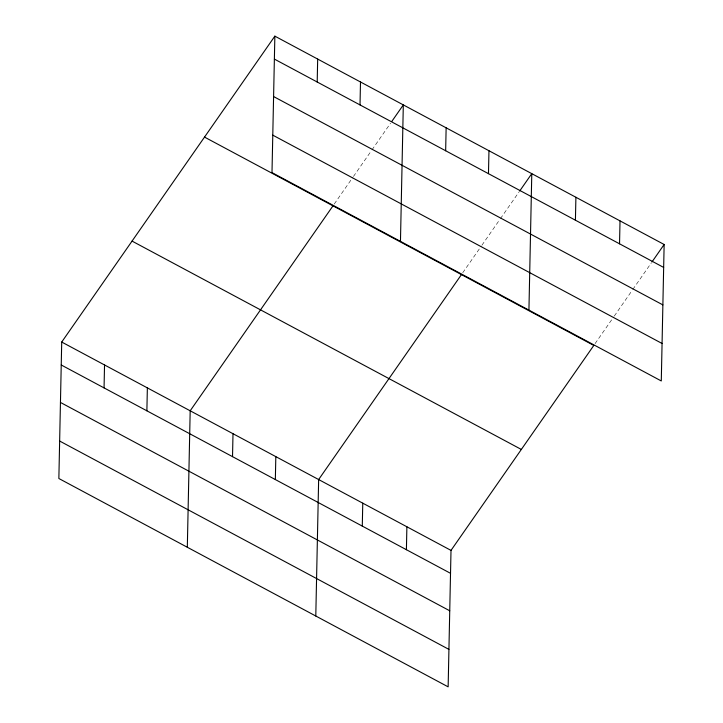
<?xml version="1.0" encoding="UTF-8"?>
<svg xmlns="http://www.w3.org/2000/svg" width="723" height="723" viewBox="0 0 723 723"><rect width="100%" height="100%" fill="white"/><g stroke="black" fill="none" stroke-linecap="round" stroke-linejoin="round"><path stroke-width="0.54" stroke-dasharray="3.62 2.71" d="M334.261 204.013L352.806 177.397M353.448 176.484L371.351 150.791M371.984 149.869L390.528 123.253M462.729 272.77L481.274 246.154M481.907 245.233L499.81 219.539M500.452 218.626L518.997 192.011M595.083 343.606L613.628 316.99M614.27 316.078L632.173 290.375M632.806 289.462L651.351 262.847"/><path stroke-width="1.08" d="M274.857 36.15L271.993 172.607L661.283 380.958L664.139 244.491L274.857 36.15L61.717 342.042L58.861 478.509L448.143 686.85L451.007 550.393L593.809 345.44L204.519 137.099M104.058 387.899L104.537 364.961M146.877 410.818L147.365 387.88M187.32 547.257L190.185 410.8L332.987 205.847M232.526 456.656L233.005 433.719M275.346 479.566L275.825 456.638M317.198 82.006L317.677 59.069M315.788 616.014L318.644 479.548L461.446 274.604M360.018 104.925L360.497 81.988M362.286 526.1L362.765 503.163M400.461 241.365L403.317 104.907L391.812 121.419M406.407 549.715L406.886 526.778M445.657 150.755L446.136 127.817M488.477 173.674L488.965 150.736M528.929 310.122L531.785 173.656L519.638 191.089M575.418 220.208L575.906 197.271M619.539 243.814L620.018 220.886M651.992 261.934L664.139 244.491M274.369 59.087L663.66 267.429M273.592 96.548L662.874 304.898M272.779 135.147L662.069 343.488M132.056 241.102L521.337 449.444M61.717 342.042L451.007 550.393M61.238 364.979L450.528 573.321M60.452 402.44L449.742 610.79M59.648 441.039L448.929 649.39"/></g></svg>
